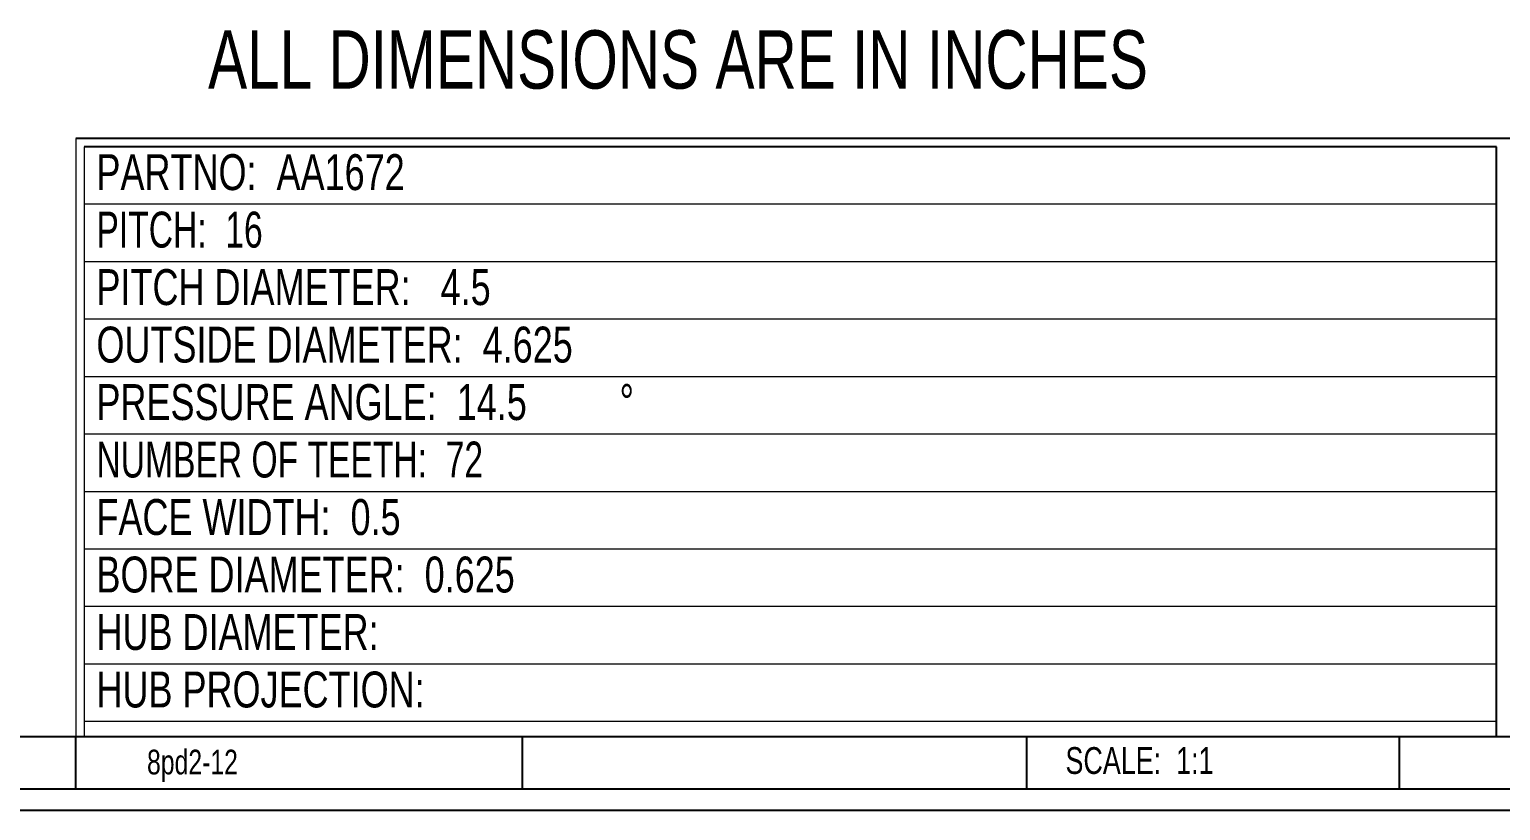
# Model space of a CAD drawing. Header units: inches. Extents: x 0.2 to 21.8, y 0.2 to 16.8.
# Drawn here: x 10.76 to 17.58, y 0.15 to 3.78 of the extents above; entities that cross this region are included whole.
import ezdxf

# ---------------------------------------------------------------- set-up
doc = ezdxf.new("R2010")
doc.units = ezdxf.units.IN
doc.header["$MEASUREMENT"] = 0
doc.layers.add('TITLEBLOCK', color=250, linetype='Continuous')
doc.styles.add('SLDTEXTSTYLE0', font='TXT', dxfattribs={"width": 0.75})
doc.styles.add('SLDTEXTSTYLE3', font='TXT', dxfattribs={"width": 0.7})

# ---------------------------------------------------------------- blocks, each defined once
blk = doc.blocks.new('SW_NOTE_0_1')
at = {"color": 0, "linetype": 'Continuous', "lineweight": 0, "attachment_point": 1, "style": 'SLDTEXTSTYLE0'}
for s, insert, char_height in [('PRESSURE ANGLE:  14.5', (0, 0.2148), 0.166667), ('%%d', (2.4278, 0.2148), 0.16667)]:
    blk.add_mtext(s, dxfattribs=dict(at, insert=insert, char_height=char_height))

msp = doc.modelspace()

# ---------------------------------------------------------------- linework, layer by layer
at = {"color": 250, "linetype": 'Continuous', "lineweight": 18}
for p, q in [((10.97215, 3.2727), (10.97215, 0.49545)), ((11.0104, 3.23445), (11.0104, 0.49545)), ((17.56543, 2.9676), (11.0104, 2.9676)), ((17.56543, 2.70074), (11.0104, 2.70074)), ((17.56543, 2.43389), (11.0104, 2.43389)), ((17.56543, 2.16704), (11.0104, 2.16704)), ((17.56543, 1.90018), (11.0104, 1.90018)), ((17.56543, 1.63333), (11.0104, 1.63333)), ((17.56543, 1.36648), (11.0104, 1.36648)), ((17.56543, 1.09962), (11.0104, 1.09962)), ((17.56543, 0.83277), (11.0104, 0.83277)), ((17.56543, 0.56592), (11.0104, 0.56592))]:
    msp.add_line(p, q, dxfattribs=at)
at = {"layer": 'TITLEBLOCK'}
for p, q in [((21.43017, 3.2727), (10.97215, 3.2727)), ((17.56543, 3.23445), (11.0104, 3.23445)), ((17.56543, 0.49545), (17.56543, 3.23445)), ((21.43017, 0.49545), (0.56983, 0.49545)), ((10.97215, 0.25289), (10.97215, 0.49545)), ((13.04497, 0.25289), (13.04497, 0.49545)), ((15.38527, 0.25289), (15.38527, 0.49545)), ((17.11535, 0.25289), (17.11535, 0.49545)), ((21.67273, 0.25289), (0.32727, 0.25289)), ((21.77273, 0.15289), (0.22727, 0.15289))]:
    msp.add_line(p, q, dxfattribs=at)

# ---------------------------------------------------------------- block references
at = {"color": 7, "linetype": 'Continuous', "lineweight": 0}
msp.add_blockref('SW_NOTE_0_1', (11.0678, 1.91783), dxfattribs=at)

# ---------------------------------------------------------------- texts
at = {"color": 7, "linetype": 'Continuous', "lineweight": 0, "attachment_point": 1}
for s, insert, char_height, style in [('ALL DIMENSIONS ARE IN INCHES', (11.58593, 3.77524), 0.2708333, 'SLDTEXTSTYLE0'), ('PARTNO:  AA1672', (11.0678, 3.20009), 0.1666667, 'SLDTEXTSTYLE0'), ('PITCH:  16', (11.0678, 2.93323), 0.166667, 'SLDTEXTSTYLE3'), ('PITCH:  16', (11.0678, 2.93323), 0.166667, 'SLDTEXTSTYLE3'), ('PITCH DIAMETER:   4.5', (11.0678, 2.66638), 0.1666667, 'SLDTEXTSTYLE0'), ('OUTSIDE DIAMETER:  4.625', (11.0678, 2.39953), 0.1666667, 'SLDTEXTSTYLE0'), ('NUMBER OF TEETH:  72', (11.0678, 1.86582), 0.1666667, 'SLDTEXTSTYLE3'), ('FACE WIDTH:  0.5', (11.0678, 1.59897), 0.1666667, 'SLDTEXTSTYLE0'), ('BORE DIAMETER:  0.625', (11.0678, 1.33211), 0.1666667, 'SLDTEXTSTYLE0'), ('HUB DIAMETER:', (11.0678, 1.06526), 0.1666667, 'SLDTEXTSTYLE0'), ('HUB PROJECTION:', (11.0678, 0.79841), 0.1666667, 'SLDTEXTSTYLE0'), ('8pd2-12', (11.30252, 0.43547), 0.114583, 'SLDTEXTSTYLE0')]:
    msp.add_mtext(s, dxfattribs=dict(at, insert=insert, char_height=char_height, style=style))
at = {"layer": 'TITLEBLOCK', "insert": (15.56517, 0.44741), "char_height": 0.1244999, "attachment_point": 1, "style": 'SLDTEXTSTYLE0'}
msp.add_mtext('SCALE:  1:1', dxfattribs=at)

doc.saveas('drawing.dxf')
